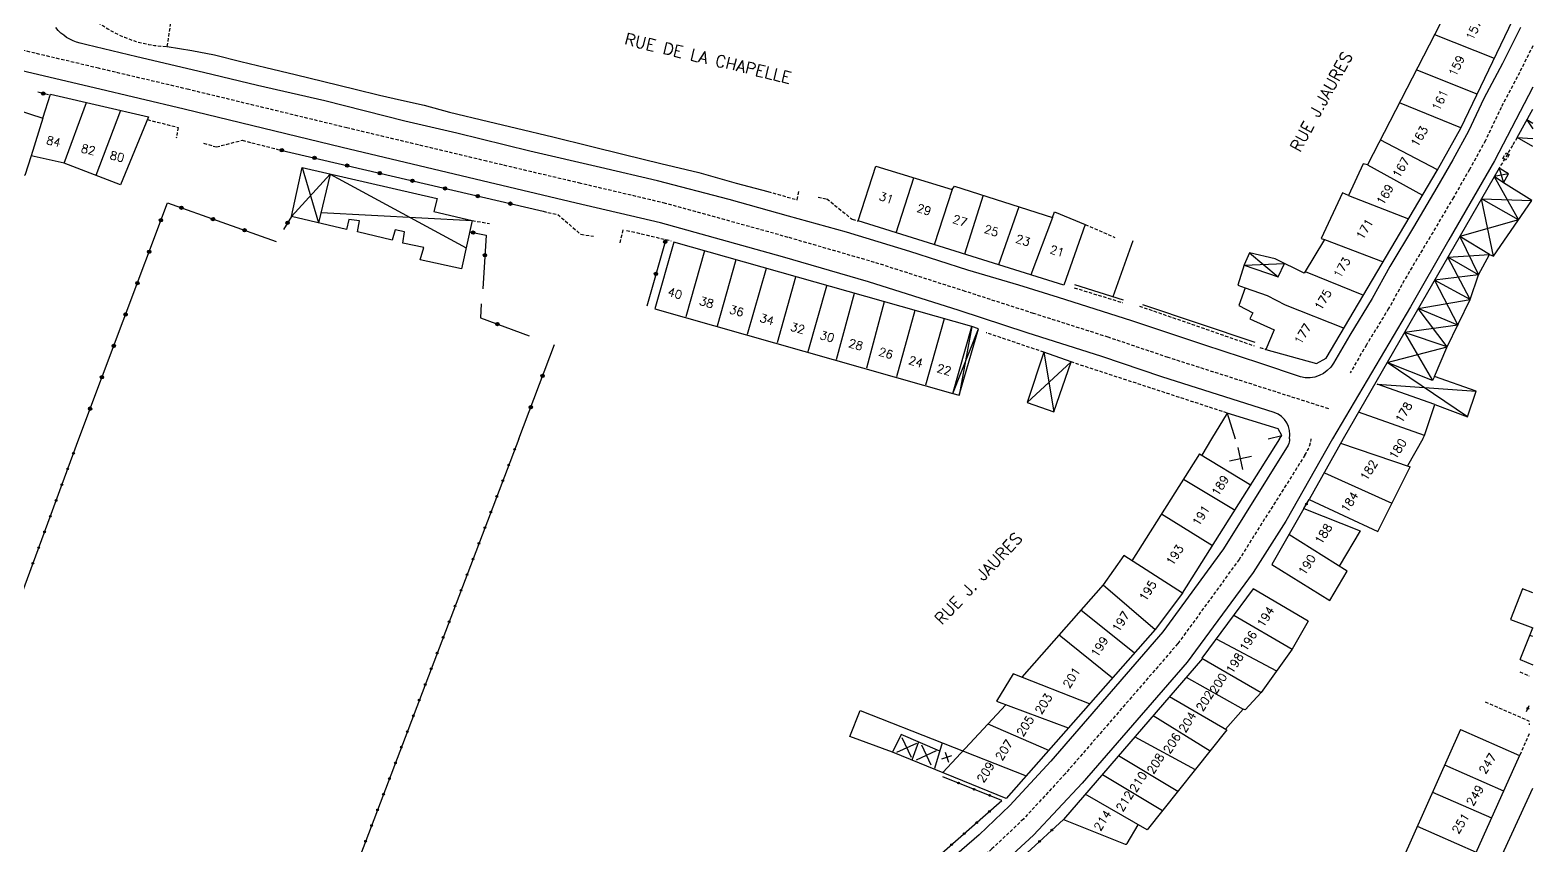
# Model space of a CAD drawing. Header units: millimetres. Extents: x 112998 to 114000, y 125000 to 126000.
# Drawn here: x 113775.9 to 114000, y 125189.3 to 125310.9 of the extents above; entities that cross this region are included whole.
import ezdxf
from ezdxf.enums import TextEntityAlignment as Align

# ---------------------------------------------------------------- set-up
doc = ezdxf.new("R2010")
doc.units = ezdxf.units.MM
doc.linetypes.add('DASHED', pattern=[0.75, 0.5, -0.25])
doc.layers.get('0').update_dxf_attribs({"linetype": 'CONTINUOUS'})
for name, color, linetype in [('W0001', 6, 'DASHED'), ('W0008', 7, 'CONTINUOUS'), ('W0100', 7, 'CONTINUOUS'), ('W0112', 1, 'DASHED'), ('W0310', 3, 'CONTINUOUS'), ('W0322', 7, 'CONTINUOUS'), ('W0989', 7, 'CONTINUOUS'), ('W0991', 7, 'CONTINUOUS')]:
    doc.layers.add(name, color=color, linetype=linetype)
doc.styles.get("Standard").update_dxf_attribs({"font": 'romans.shx', "width": 0.85})

# ---------------------------------------------------------------- blocks, each defined once
blk = doc.blocks.new('OH01')
at = {"layer": 'W0322', "color": 0}
for radius in [0.25, 0.15]:
    blk.add_circle((0, 0), radius, dxfattribs=at)
blk = doc.blocks.new('OH02')
at = {"layer": 'W0112', "color": 0}
for p, q in [((-0.5, 0.25), (0.5, 0.25)), ((-0.5, -0.25), (-0.5, 0.25)), ((0.5, 0.25), (0.5, -0.25)), ((0.5, -0.25), (-0.5, -0.25))]:
    blk.add_line(p, q, dxfattribs=at)
blk = doc.blocks.new('BB06')
for p, q in [((-1, -1), (1, 1)), ((-1, 1), (1, -1))]:
    blk.add_line(p, q)

msp = doc.modelspace()

# ---------------------------------------------------------------- linework, layer by layer
at = {"layer": 'W0001'}
for points in [[(113969.56, 125254.48), (113945.61, 125262.13), (113936.68, 125265.15), (113925.54, 125268.7), (113915.36, 125271.99), (113901.83, 125276.31), (113888.96, 125280.04), (113870.66, 125285.11), (113858.03, 125288.08), (113844.04, 125291.38), (113823.18, 125296.36), (113799.6, 125302.07), (113786.16, 125305.24), (113771.96, 125308.61, 0.06838), (113767.22, 125309.06), (113731.07, 125309.85), (113717.02, 125310.09), (113704.93, 125310.35), (113690.65, 125310.51), (113676.64, 125310.76), (113665.24, 125311.2), (113648.76, 125312.1), (113627.03, 125313.67)], [(113966.95, 125250, -0.110123), (113966.01, 125247.57), (113956.2, 125232.03), (113947.06, 125219.47), (113930.27, 125200.07), (113924.04, 125193.33), (113919.35, 125188.88), (113900.93, 125172.89, -0.035859), (113892.75, 125166.17), (113871.38, 125150.71, 0.051158), (113866.36, 125147.5), (113848.02, 125133.94), (113839.08, 125127.09, 0.07764), (113807.68, 125096.22), (113785.07, 125065.1), (113773.75, 125047.65), (113750.45, 125005.5), (113747.43, 125000)]]:
    msp.add_lwpolyline(points, format="xyb", dxfattribs=at)
for points in [[(114000, 125308.6), (113998.02, 125304.63)], [(113998.02, 125304.63), (113995.28, 125299.42)], [(113995.28, 125299.42), (113992.92, 125294.47)], [(113992.92, 125294.47), (113990.54, 125290.14)], [(113990.54, 125290.14), (113988.15, 125286)], [(113988.15, 125286), (113984.68, 125280.1)], [(113984.68, 125280.1), (113981.19, 125274.27)], [(113981.19, 125274.27), (113978.49, 125269.43)], [(113978.49, 125269.43), (113975.17, 125264)], [(113975.17, 125264), (113972.77, 125259.85)]]:
    msp.add_lwpolyline(points, dxfattribs=at)
at = {"layer": 'W0008'}
for points in [[(113998.14, 125311.34), (113995.46, 125305.98), (113992.69, 125300.72), (113990.39, 125295.86), (113988.04, 125291.58), (113985.67, 125287.47), (113982.2, 125281.58), (113978.69, 125275.71), (113976.03, 125270.93), (113972.69, 125265.48), (113970.27, 125261.29, -0.339924), (113965.33, 125259.25), (113959.27, 125261.29), (113951.11, 125263.98), (113940.2, 125267.59), (113929.28, 125271.07), (113923.37, 125272.92), (113915.75, 125275.16), (113907.12, 125277.93), (113897.66, 125280.79), (113889, 125283.2), (113880.15, 125285.7), (113869.46, 125288.44), (113860.99, 125290.46), (113850.45, 125292.88), (113839.55, 125295.58), (113831.81, 125297.36), (113819.86, 125300.37), (113809.83, 125302.67), (113801.78, 125304.61), (113791.84, 125306.97), (113784.38, 125308.76), (113783.39, 125309, -0.169214), (113779.78, 125311.3)], [(113963.7, 125250, 0.38214), (113961.44, 125253.92), (113944.67, 125259.27), (113935.74, 125262.29), (113924.62, 125265.83), (113914.45, 125269.13), (113900.96, 125273.43), (113888.14, 125277.14), (113869.91, 125282.19), (113857.34, 125285.15), (113843.34, 125288.45), (113822.47, 125293.43), (113798.91, 125299.14), (113785.47, 125302.31), (113771.27, 125305.68, 0.131268)], [(113963.7, 125250, -0.155417), (113963.5, 125249.08), (113953.85, 125233.63), (113944.83, 125221.24), (113928.15, 125201.96), (113922.01, 125195.33), (113917.44, 125190.99), (113899.01, 125175, -0.036132), (113891.1, 125168.48), (113869.89, 125153.15, 0.048946), (113864.63, 125149.76), (113846.31, 125136.21), (113837.38, 125129.38, 0.077587), (113805.39, 125097.9), (113782.72, 125066.71), (113770.05, 125047.17, -0.291702)]]:
    msp.add_lwpolyline(points, format="xyb", dxfattribs=at)
for points in [[(114000.01, 125302.41), (113994.3, 125291.46), (113987.49, 125279.68), (113981.75, 125269.7), (113974, 125256.54), (113970.11, 125250)], [(113970.11, 125250), (113963.16, 125237.73)], [(113963.16, 125237.73), (113958.29, 125230.1)], [(113958.29, 125230.1), (113948.43, 125216.69)], [(113948.43, 125216.69), (113932.8, 125198.67)], [(113908, 125000), (113935.03, 125056.73), (114000, 125197.92)], [(113932.8, 125198.67), (113925.54, 125190.91)], [(113925.54, 125190.91), (113916.81, 125182.85)]]:
    msp.add_lwpolyline(points, dxfattribs=at)
at = {"layer": 'W0100'}
for points in [[(114000, 125325.96), (113994.45, 125328.19), (113986.3, 125331.25), (113985.12, 125328.26), (113988.55, 125327.16), (113987.85, 125325.16), (113992.06, 125323.32), (113975.33, 125290.84), (113974.71, 125291), (113972.5, 125286.3), (113971.59, 125286.69), (113968.45, 125279.88), (113968.93, 125279.72), (113965.9, 125274.68), (113961.58, 125276.84), (113957.76, 125277.72)], [(113957.76, 125277.72), (113956.95, 125275.93), (113956, 125272.9), (113957.1, 125272.52), (113956.16, 125269.86), (113958.25, 125268.77), (113957.78, 125267.89), (113961.43, 125266.25), (113960.19, 125263.34), (113967.72, 125261.25), (113969.2, 125262.02), (113985.72, 125290.01), (113989.26, 125296.32), (114000, 125318.74)], [(113985.33, 125310.26), (113994.25, 125306.73)], [(113991.7, 125301.4), (113982.62, 125305)], [(113781, 125291.08), (113784.33, 125300.13)], [(113789.43, 125298.97), (113785.76, 125289.27)], [(113989.28, 125296.36), (113980.1, 125300.11)], [(114000, 125293.58), (113997.65, 125294.93), (114000, 125299.14)], [(113777.86, 125297.82), (113776.12, 125292.18)], [(113999.11, 125297.54), (114000, 125296.22)], [(114000, 125297.03), (113999.11, 125297.54)], [(113985.77, 125290.1), (113977.24, 125294.56)], [(113997.65, 125294.93), (114000, 125294.79)], [(113814.9, 125283.16), (113820.66, 125289.48)], [(113816.48, 125290.43), (113818.96, 125282.19)], [(113820.66, 125289.48), (113818.96, 125282.19)], [(113820.66, 125289.48), (113840.95, 125278.47)], [(113994.97, 125290.35), (113971.69, 125250)], [(113975.33, 125290.84), (113983.54, 125286.32)], [(113983.59, 125250), (113983.85, 125250.48), (113985.39, 125255.11), (113990.23, 125253.3), (113991.53, 125257.1), (113985.34, 125259.28), (113987.16, 125263.63), (113990.67, 125270.75), (113991.87, 125274.43), (113993.53, 125277.46), (113994.12, 125277.23), (113999.85, 125285.55), (113995.62, 125288.18), (113996.34, 125289.49), (113994.97, 125290.35)], [(113996.34, 125289.49), (113994.25, 125289.09)], [(113994.97, 125290.35), (113995.62, 125288.18)], [(113905.09, 125280.7), (113907.72, 125288.92)], [(113913.42, 125287.17), (113910.73, 125278.94)], [(113994.25, 125289.09), (113997.84, 125282.64)], [(113995.62, 125288.18), (113994.25, 125289.09)], [(113918.05, 125286.31), (113915.27, 125277.53)], [(113972.5, 125286.3), (113981.45, 125282.78)], [(113994.12, 125277.23), (113992.34, 125285.78)], [(113992.34, 125285.78), (113999.85, 125285.55)], [(113997.84, 125282.64), (113992.34, 125285.78)], [(113819.32, 125283.75), (113841.85, 125282.55)], [(113923.37, 125284.61), (113920.33, 125275.96)], [(113928.39, 125283.01), (113925.17, 125274.45)], [(113997.84, 125282.64), (113989.1, 125280.16)], [(113989.1, 125280.16), (113991.87, 125274.43)], [(113993.53, 125277.46), (113989.1, 125280.16)], [(113876.49, 125278.03), (113873.7, 125268.2)], [(113968.93, 125279.72), (113977.68, 125276.38)], [(113881.16, 125276.68), (113878.39, 125266.81)], [(113956.94, 125275.89), (113962.98, 125276.14)], [(113956.94, 125275.89), (113962, 125274.17), (113962.98, 125276.14)], [(113957.76, 125277.72), (113962, 125274.17)], [(113987.33, 125277.1), (113993.53, 125277.46)], [(113990.67, 125270.75), (113987.33, 125277.1)], [(113991.87, 125274.43), (113987.33, 125277.1)], [(113885.66, 125275.38), (113882.84, 125265.56)], [(113890.05, 125274.12), (113887.33, 125264.31)], [(113966.07, 125274.96), (113974.75, 125271.43)], [(113991.87, 125274.43), (113985.34, 125273.65)], [(113985.34, 125273.65), (113988.8, 125266.96)], [(113990.67, 125270.75), (113985.34, 125273.65)], [(113894.69, 125272.77), (113891.88, 125262.97)], [(113898.81, 125271.67), (113896.11, 125261.77)], [(113957.1, 125272.52), (113960.4, 125271.38), (113963.09, 125269.98), (113971.85, 125266.51)], [(113903.3, 125270.41), (113900.64, 125260.53)], [(113907.86, 125269.15), (113905.11, 125259.26)], [(113982.9, 125269.43), (113990.67, 125270.75)], [(113987.2, 125263.72), (113982.9, 125269.43)], [(113988.8, 125266.96), (113982.9, 125269.43)], [(113912.22, 125267.91), (113909.46, 125257.99)], [(113913.52, 125256.75), (113914.46, 125256.5), (113917.36, 125266.42), (113916.36, 125266.74)], [(113916.36, 125266.74), (113914.46, 125256.5)], [(113988.8, 125266.96), (113980.84, 125265.86)], [(113913.52, 125256.75), (113917.36, 125266.42)], [(113980.84, 125265.86), (113985.02, 125258.7)], [(113987.2, 125263.72), (113980.84, 125265.86)], [(113927.1, 125262.91), (113928.59, 125254.04)], [(113978.26, 125261.39), (113987.2, 125263.72)], [(113924.62, 125255.42), (113931.15, 125261.46)], [(113990.23, 125253.3), (113978.26, 125261.39)], [(113985.34, 125259.28), (113985.02, 125258.7), (113978.26, 125261.39)], [(113976.76, 125258.17), (113991.53, 125257.1)], [(113985.39, 125255.11), (113976.76, 125258.17)], [(113954.42, 125253.85), (113952.06, 125250)], [(113954.42, 125253.85), (113955.61, 125250)], [(113962.24, 125250), (113962.57, 125250.52), (113962.02, 125251.48), (113954.42, 125253.85)], [(113983.85, 125250.48), (113973.99, 125253.98)], [(113962.24, 125250), (113947.73, 125227)], [(113952.06, 125250), (113950.64, 125247.58)], [(113960.53, 125250), (113962.57, 125250.52)], [(113971.69, 125250), (113966.62, 125240.95)], [(113971.33, 125249.36), (113981.69, 125245.85)], [(113983.59, 125250), (113981.3, 125245.98)], [(113950.31, 125247.78), (113940.19, 125231.84)], [(113950.31, 125247.78), (113957.98, 125243.12)], [(113968.92, 125244.95), (113978.98, 125240.42)], [(113976.89, 125236.21), (113981.69, 125245.85)], [(113947.92, 125244), (113955.59, 125239.36)], [(113966.62, 125240.95), (113976.89, 125236.21)], [(113944.61, 125238.8), (113952.23, 125234.09)], [(113965.87, 125239.64), (113961.07, 125231.26)], [(113965.87, 125239.64), (113974.27, 125236.28)], [(113972.29, 125230.29), (113963.63, 125235.72)], [(113974.27, 125236.28), (113971.13, 125231.02)], [(113939.02, 125232.59), (113935.93, 125228.26)], [(113947.77, 125226.98), (113939.02, 125232.59)], [(113961.07, 125231.26), (113969.71, 125225.89)], [(113969.71, 125225.89), (113972.29, 125230.29)], [(113935.93, 125228.26), (113923.8, 125214.46)], [(113935.93, 125228.26), (113943.69, 125221.59)], [(113947.77, 125226.98), (113943.69, 125221.59)], [(113958.29, 125227.63), (113950.66, 125217.33)], [(113966.48, 125222.81), (113958.29, 125227.63)], [(113998.47, 125227.64), (113996.66, 125223.09)], [(114000, 125227.07), (113998.47, 125227.64)], [(113932.62, 125224.5), (113940.6, 125218.09)], [(113955.4, 125223.73), (113964.09, 125218.66)], [(113966.48, 125222.81), (113964.09, 125218.66)], [(113996.66, 125223.09), (114000, 125221.81)], [(113943.69, 125221.59), (113921.45, 125196.41)], [(113929.37, 125220.8), (113937.34, 125214.39)], [(113952.78, 125220.2), (113961.77, 125215.42)], [(113998.1, 125217.11), (114000, 125221.81)], [(114000, 125220.55), (113999.55, 125220.7)], [(113964.09, 125218.66), (113959.48, 125212.21)], [(113950.73, 125217.28), (113930.02, 125193.27)], [(113950.66, 125217.33), (113959.48, 125212.21)], [(113998.1, 125217.11), (114000, 125216.33)], [(113922.52, 125214.97), (113920.02, 125210.89)], [(113933.89, 125210.48), (113922.52, 125214.97)], [(113948.31, 125214.47), (113956.8, 125209.69)], [(113920.02, 125210.89), (113930.71, 125206.9)], [(113945.83, 125211.59), (113954.38, 125206.6)], [(113959.48, 125212.21), (113957.09, 125209.62)], [(113898.14, 125205.64), (113899.71, 125209.49)], [(113899.71, 125209.49), (113924.43, 125199.78)], [(113921.41, 125210.37), (113912.01, 125200.24)], [(113943.37, 125208.75), (113951.89, 125203.49)], [(113956.8, 125209.69), (113954.18, 125206.72)], [(113957.09, 125209.62), (113956.8, 125209.69)], [(113918.74, 125207.5), (113927.8, 125203.6)], [(113954.38, 125206.6), (113942.47, 125191.73)], [(113989.21, 125206.68), (113976.91, 125179.14)], [(113989.21, 125206.68), (113998.01, 125202.79)], [(113904.52, 125203.27), (113898.14, 125205.64)], [(113905.82, 125205.92), (113904.52, 125203.27)], [(113911.56, 125203.45), (113905.82, 125205.92)], [(113908.38, 125204.82), (113907.39, 125202.11)], [(113911.94, 125204.69), (113910.76, 125200.85)], [(113940.64, 125205.58), (113949.65, 125200.7)], [(113921.45, 125196.41), (113904.52, 125203.27)], [(113938.22, 125202.78), (113947.06, 125197.46)], [(113998.01, 125202.79), (113985.97, 125176.03)], [(113935.81, 125199.98), (113944.78, 125194.61)], [(113986.84, 125201.39), (113995.64, 125197.52)], [(113985.04, 125197.34), (113993.83, 125193.5)], [(113942.47, 125191.73), (113933.24, 125197.01)], [(113930.02, 125193.27), (113939.23, 125189.57)], [(113939.52, 125189.68), (113941.16, 125192.48)], [(113982.77, 125192.27), (113991.53, 125188.38)]]:
    msp.add_lwpolyline(points, dxfattribs=at)
for points in [[(113762.64, 125293.3), (113765.41, 125301.84), (113777.86, 125297.82), (113778.97, 125301.36), (113793.61, 125298.02), (113789.4, 125287.89), (113781, 125291.08), (113776.12, 125292.18), (113775.16, 125289.24)], [(113816.48, 125290.43), (113836.64, 125285.84), (113836.14, 125283.87), (113841.85, 125282.55), (113840.25, 125275.34), (113834.1, 125276.67), (113834.64, 125278.54), (113831.49, 125279.17), (113831.75, 125280.84), (113830.35, 125281.14), (113829.9, 125279.6), (113824.73, 125280.88), (113825.07, 125282.5), (113823.47, 125282.69), (113823.13, 125281.19), (113814.9, 125283.16)], [(113899.38, 125282.48), (113902.03, 125290.67), (113913.42, 125287.17), (113913.42, 125287.17), (113913.78, 125287.68), (113928.39, 125283.01), (113928.69, 125283.85), (113933.25, 125281.97), (113930.07, 125272.93)], [(113871.91, 125279.34), (113869.1, 125269.36), (113913.52, 125256.75), (113916.36, 125266.74)], [(113927.1, 125262.91), (113924.62, 125255.42), (113928.59, 125254.04), (113931.15, 125261.46)]]:
    msp.add_lwpolyline(points, close=True, dxfattribs=at)
msp.add_arc((113939.32, 125189.77), 0.223, 244.219, 333.7593, dxfattribs=at)
at = {"layer": 'W0112'}
for points in [[(113796.39, 125308.5), (113797.15, 125313.48)], [(113793.43, 125297.59), (113798.02, 125296.43), (113797.72, 125294.81)], [(113801.81, 125294.07), (113803.72, 125293.52), (113807.57, 125294.51), (113812.7, 125293.2)], [(113996.96, 125293.75), (113994.97, 125290.35)], [(113997.65, 125294.93), (113996.96, 125293.75)], [(113885.94, 125286.88), (113890.3, 125285.63), (113890.61, 125287.06)], [(113893.42, 125286.03), (113894.73, 125285.79), (113898.51, 125282.73), (113899.38, 125282.48)], [(113841.85, 125282.55), (113844.45, 125282.09)], [(113852.42, 125283.92), (113854.6, 125283.46), (113858.04, 125280.49), (113859.95, 125280.21)], [(113863.9, 125279.23), (113864.41, 125281.31)], [(113864.88, 125281.08), (113871.53, 125279.52)], [(113933.25, 125281.97), (113937.68, 125280.03)], [(113931.62, 125272.53), (113938.79, 125270.31)], [(113941.33, 125269.8), (113958.46, 125263.86)], [(113927.1, 125262.91), (113918.51, 125265.82)], [(113959.3, 125263.64), (113960.19, 125263.34)], [(113954.42, 125253.85), (113931.15, 125261.46)], [(113998.04, 125215.26), (113999.47, 125214.65)], [(113992.88, 125210.82), (113999.47, 125207.92)], [(113999.47, 125207.58), (113999.43, 125207.42)], [(113999.43, 125207.42), (113999.47, 125207.39)], [(113999.47, 125206.04), (113998.01, 125202.79)]]:
    msp.add_lwpolyline(points, dxfattribs=at)
msp.add_arc((113796.92, 125326.56), 18.07, 173.5463, 268.3151, dxfattribs=at)
at = {"layer": 'W0310'}
for points in [[(113796.39, 125308.5), (113800.05, 125307.91), (113803.41, 125307.24), (113807.38, 125306.25), (113811.09, 125305.38), (113815.45, 125304.31), (113819.71, 125303.26), (113824.41, 125302.13), (113828.01, 125301.24), (113831.3, 125300.5), (113834.68, 125299.73), (113838.47, 125298.7), (113844.31, 125297.32), (113848.48, 125296.31), (113853.86, 125295.01), (113859.5, 125293.61), (113864.49, 125292.38), (113869.96, 125291.05), (113875.64, 125289.69), (113881.22, 125288.13), (113885.94, 125286.88)], [(113940.35, 125279.54), (113937.38, 125271.19)], [(113931.66, 125272.99), (113938.93, 125270.71)], [(113941.8, 125270.05), (113958.55, 125264.4)]]:
    msp.add_lwpolyline(points, dxfattribs=at)
at = {"layer": 'W0322'}
for points in [[(113778.67, 125301.26), (113777.1, 125301.69)], [(113812.7, 125293.2), (113852.42, 125283.92)], [(113783.2, 125250), (113796.43, 125285.2), (113812.62, 125279.4)], [(113814.9, 125283.16), (113813.74, 125281.23)], [(113841.47, 125280.84), (113843.96, 125280.35), (113843.43, 125272.37)], [(113870.72, 125279.71), (113867.88, 125269.77)], [(113843.21, 125270.13), (113843.08, 125268.02), (113850.36, 125265.38)], [(113848.79, 125250), (113854.12, 125264.06)], [(113759.84, 125186.61), (113783.2, 125250)], [(113848.79, 125250), (113816.25, 125164.49)], [(113965.87, 125239.64), (113966.62, 125240.95)], [(113999.05, 125209.38), (113999.47, 125210.27)], [(113920.84, 125196.1), (113912.04, 125199.62)], [(113896.82, 125175), (113920.84, 125196.1)], [(113930.02, 125193.27), (113924.59, 125188.29)]]:
    msp.add_lwpolyline(points, dxfattribs=at)

# ---------------------------------------------------------------- block references
at = {"layer": 'W0100'}
for p, xscale, yscale, zscale, rotation in [((113956.4, 125247.07), 1.188031757780526, 1.188031757780526, 1.188031757780526, 57.53889653761242), ((113906.66, 125203.97), 1.15432400051658, 1.15432400051658, 1.15432400051658, 69.82424032355881), ((113909.6, 125202.85), 1.15432400051658, 1.15432400051658, 1.15432400051658, 69.82424032355881), ((113912.61, 125202.55), 0.557272170386064, 0.557272170386064, 0.557272170386064, 333.6664756151356)]:
    msp.add_blockref('BB06', p, dxfattribs=dict(at, xscale=xscale, yscale=yscale, zscale=zscale, rotation=rotation))
at = {"layer": 'W0112', "rotation": 239.6513998180408}
msp.add_blockref('OH02', (113995.99, 125292.09), dxfattribs=at)
at = {"layer": 'W0322'}
for p, rotation in [((113777.9, 125301.47), 164.8139208851701), ((113813.47, 125293.02), 346.8559630512115), ((113818.34, 125291.88), 346.8559630512115), ((113823.2, 125290.74), 346.8559630512115), ((113828.07, 125289.61), 346.8559630512115), ((113832.94, 125288.47), 346.8559630512115), ((113837.81, 125287.33), 346.8559630512115), ((113798.5, 125284.46), 340.276629581335), ((113842.68, 125286.2), 346.8559630512115), ((113847.55, 125285.06), 346.8559630512115), ((113795.45, 125282.58), 69.39795570132618), ((113803.21, 125282.77), 340.276629581335), ((113814.34, 125282.22), 238.9229908977929), ((113807.91, 125281.09), 340.276629581335), ((113841.99, 125280.74), 348.8805727496609), ((113793.69, 125277.9), 69.39795570132618), ((113870.63, 125279.38), 254.0653706284903), ((113843.76, 125277.36), 266.2328261519196), ((113791.93, 125273.22), 69.39795570132618), ((113869.25, 125274.58), 254.0653706284903), ((113790.17, 125268.54), 69.39795570132618), ((113845.61, 125267.11), 340.0330213908399), ((113788.41, 125263.86), 69.39795570132618), ((113786.65, 125259.18), 69.39795570132618), ((113852.35, 125259.39), 69.21072971890892), ((113784.89, 125254.5), 69.39795570132618), ((113850.58, 125254.71), 69.21072971890892)]:
    msp.add_blockref('OH01', p, dxfattribs=dict(at, rotation=rotation))
at = {"layer": 'W0322', "yscale": 0.5}
for p, xscale, rotation in [((113782.41, 125247.86), 0.5, 69.2794859089531), ((113848.19, 125248.43), 0.5, 249.1694665716669), ((113781.54, 125245.51), 0.5, 69.2794859089531), ((113847.3, 125246.09), 0.5, 249.1694665716669), ((113780.68, 125243.17), 0.5, 69.2794859089531), ((113846.41, 125243.76), 0.5, 249.1694665716669), ((113779.82, 125240.82), 0.5, 69.2794859089531), ((113845.52, 125241.42), 0.5, 249.1694665716669), ((113966.24, 125240.28), 0.5, 60.16804594013749), ((113778.95, 125238.47), 0.5, 69.2794859089531), ((113844.63, 125239.08), 0.5, 249.1694665716669), ((113778.09, 125236.13), 0.5, 69.2794859089531), ((113843.74, 125236.75), 0.5, 249.1694665716669), ((113777.22, 125233.78), 0.5, 69.2794859089531), ((113842.85, 125234.41), 0.5, 249.1694665716669), ((113776.36, 125231.44), 0.5, 69.2794859089531), ((113841.97, 125232.07), 0.5, 249.1694665716669), ((113841.08, 125229.74), 0.5, 249.1694665716669), ((113840.19, 125227.4), 0.5, 249.1694665716669), ((113839.3, 125225.06), 0.5, 249.1694665716669), ((113838.41, 125222.73), 0.5, 249.1694665716669), ((113837.52, 125220.39), 0.5, 249.1694665716669), ((113836.63, 125218.06), 0.5, 249.1694665716669), ((113835.74, 125215.72), 0.5, 249.1694665716669), ((113834.85, 125213.38), 0.5, 249.1694665716669), ((113833.96, 125211.05), 0.5, 249.1694665716669), ((113833.08, 125208.71), 0.5, 249.1694665716669), ((113999.26, 125209.81), 0.5, 64.94362868719833), ((113832.19, 125206.37), 0.5, 249.1694665716669), ((113831.3, 125204.04), 0.5, 249.1694665716669), ((113830.41, 125201.7), 0.5, 249.1694665716669), ((113829.52, 125199.36), 0.5, 249.1694665716669), ((113914.36, 125198.7), 0.4999999999999996, 158.1805390097518), ((113916.68, 125197.77), 0.4999999999999996, 158.1805390097518), ((113828.63, 125197.03), 0.5, 249.1694665716669), ((113919, 125196.84), 0.4999999999999996, 158.1805390097518), ((113827.74, 125194.69), 0.5, 249.1694665716669), ((113917.09, 125192.8), 0.5, 41.29058995449985), ((113918.97, 125194.45), 0.5, 41.29058995449985), ((113826.85, 125192.35), 0.5, 249.1694665716669), ((113915.21, 125191.15), 0.5, 41.29058995449985), ((113928.28, 125191.67), 0.5, 222.5338330123116), ((113825.96, 125190.02), 0.5, 249.1694665716669), ((113913.33, 125189.5), 0.5, 41.29058995449985), ((113926.44, 125189.98), 0.5, 222.5338330123116)]:
    msp.add_blockref('OH01', p, dxfattribs=dict(at, xscale=xscale, rotation=rotation))

# ---------------------------------------------------------------- texts
at = {"layer": 'W0989'}
for s, rotation, p in [('RUE DE LA CHAPELLE', 346.6106, (113877.01, 125306.74)), ('RUE J.JAURES', 61.1763, (113968.45, 125300.28)), ('RUE J. JAURES', 46.7212, (113917.32, 125229.19))]:
    msp.add_text(s, height=1.75, rotation=rotation, dxfattribs=at).set_placement(p, align=Align.MIDDLE)
at = {"layer": 'W0991'}
for s, rotation, p in [('157', 64.4089, (113991.19, 125311)), ('159', 64.4089, (113988.62, 125305.61)), ('161', 64.4089, (113986.16, 125300.48)), ('163', 59.4497, (113983.08, 125295.09)), ('84', 346.6793, (113779.45, 125294.34)), ('82', 346.6793, (113784.62, 125293.11)), ('80', 346.6793, (113788.92, 125292.09)), ('167', 59.4497, (113980.33, 125290.44)), ('169', 59.4497, (113977.96, 125286.42)), ('31', 342.7195, (113903.62, 125285.92)), ('29', 342.7195, (113909.23, 125284.17)), ('27', 342.7195, (113914.59, 125282.51)), ('171', 59.4497, (113974.91, 125281.26)), ('25', 342.7195, (113919.27, 125281.05)), ('23', 342.7195, (113923.98, 125279.59)), ('21', 342.7195, (113929.07, 125278)), ('173', 59.4497, (113971.53, 125275.53)), ('40', 344.1673, (113872.09, 125271.69)), ('175', 59.4497, (113968.71, 125270.75)), ('38', 344.1673, (113876.8, 125270.35)), ('36', 344.1673, (113881.28, 125269.08)), ('34', 344.1673, (113885.81, 125267.8)), ('32', 344.1673, (113890.38, 125266.5)), ('177', 59.4497, (113965.69, 125265.64)), ('30', 344.1673, (113894.78, 125265.25)), ('28', 344.1673, (113899.05, 125264.04)), ('26', 344.1673, (113903.54, 125262.77)), ('24', 344.1673, (113908.01, 125261.5)), ('22', 344.1673, (113912.22, 125260.31)), ('178', 60.0097, (113980.75, 125253.95)), ('180', 57.5394, (113979.86, 125248.5)), ('182', 57.5394, (113975.54, 125245.33)), ('189', 57.5394, (113953.38, 125243.03)), ('191', 57.5394, (113950.52, 125238.56)), ('184', 57.5394, (113972.67, 125240.58)), ('188', 57.5394, (113968.78, 125235.84)), ('193', 57.5394, (113946.62, 125232.67)), ('190', 57.5394, (113966.33, 125231.23)), ('195', 57.5394, (113942.59, 125227.35)), ('197', 57.5394, (113938.56, 125222.75)), ('194', 57.5394, (113960.15, 125223.47)), ('199', 57.5394, (113935.39, 125219.01)), ('196', 57.5394, (113957.56, 125219.87)), ('198', 57.5394, (113955.54, 125216.56)), ('201', 57.5394, (113931.22, 125214.41)), ('200', 57.5394, (113953.09, 125213.54)), ('203', 57.5394, (113927.05, 125210.52)), ('202', 57.5394, (113951.08, 125210.95)), ('205', 57.5394, (113924.31, 125207.21)), ('204', 57.5394, (113948.49, 125207.79)), ('207', 57.5394, (113921.15, 125203.62)), ('206', 57.5394, (113946.19, 125204.63)), ('208', 57.5394, (113943.74, 125201.6)), ('247', 57.5394, (113993.24, 125201.6)), ('209', 57.5394, (113918.41, 125200.31)), ('210', 57.5394, (113941.15, 125198.87)), ('212', 57.5394, (113939.14, 125196)), ('249', 57.5394, (113991.37, 125196.86)), ('214', 57.5394, (113935.83, 125193.12)), ('251', 57.5394, (113989.22, 125192.69))]:
    msp.add_text(s, height=1.25, rotation=rotation, dxfattribs=at).set_placement(p, align=Align.MIDDLE)

doc.saveas('drawing.dxf')
